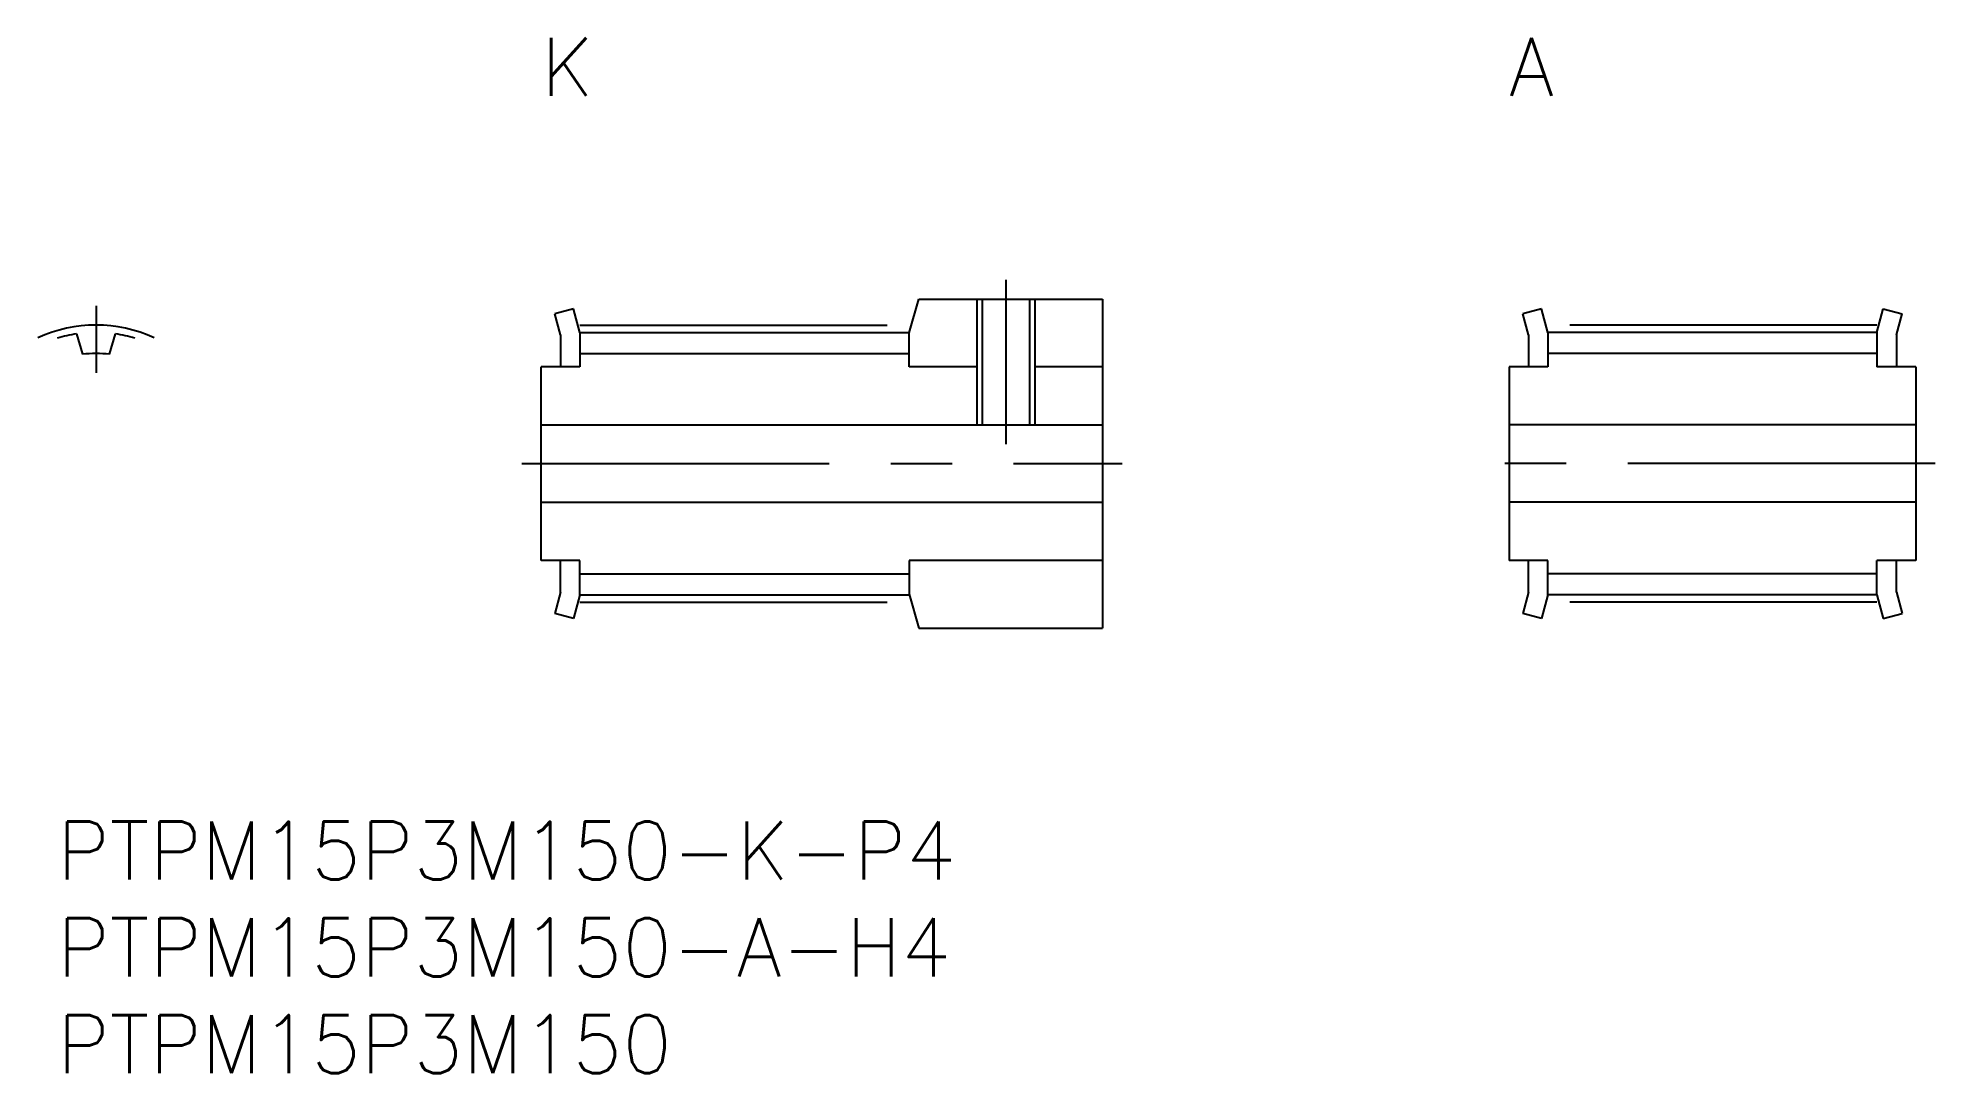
# Model space of a CAD drawing. Extents: x -1 to 97, y -13 to 40.5.
import ezdxf

# ---------------------------------------------------------------- set-up
doc = ezdxf.new("R2010")
doc.units = 0
doc.header["$LTSCALE"] = 0.5
doc.linetypes.add('CENTER', pattern=[50.8, 31.75, -6.35, 6.35, -6.35])
for name, color, linetype in [('MSM_CENTER', 1, 'CENTER'), ('MSM_CONTINUOUS', 7, 'CONTINUOUS'), ('MSM_NARROW', 5, 'CONTINUOUS'), ('MSM_PART_NUMBER', 7, 'CONTINUOUS')]:
    doc.layers.add(name, color=color, linetype=linetype)
doc.styles.get("Standard").update_dxf_attribs({"font": 'txt.shx', "height": 3, "bigfont": 'bigfont.shx'})

# ---------------------------------------------------------------- blocks, each defined once
blk = doc.blocks.new('*U97')
at = {"layer": 'MSM_PART_NUMBER'}
blk.add_text('PTPM15P3M150-K-P4', height=3, dxfattribs=at).set_placement((0, -3))
blk = doc.blocks.new('*U98')
at = {"layer": 'MSM_PART_NUMBER'}
blk.add_text('PTPM15P3M150-A-H4', height=3, dxfattribs=at).set_placement((0, -8))
blk = doc.blocks.new('*U99')
at = {"layer": 'MSM_PART_NUMBER'}
blk.add_text('PTPM15P3M150', height=3, dxfattribs=at).set_placement((0, -13))
blk = doc.blocks.new('*U100')
at = {"layer": 'MSM_PART_NUMBER'}
blk.add_text('K', height=3, dxfattribs=at).set_placement((25, 37.5))
blk = doc.blocks.new('*U101')
at = {"layer": 'MSM_PART_NUMBER'}
blk.add_text('A', height=3, dxfattribs=at).set_placement((75, 37.5))

msp = doc.modelspace()

# ---------------------------------------------------------------- linework, layer by layer
at = {"layer": 'MSM_CENTER'}
for p, q in [((49, 28), (49, 19.5)), ((2, 26.66), (2, 23.19)), ((27, 25.66), (44, 25.66)), ((94, 25.66), (77, 25.66)), ((24, 18.5), (55, 18.5)), ((97, 18.5), (74, 18.5)), ((27, 11.34), (44, 11.34)), ((94, 11.34), (77, 11.34))]:
    msp.add_line(p, q, dxfattribs=at)
msp.add_arc((2, 18.5), 7.16, 65.22888, 114.77112, dxfattribs=at)
at = {"layer": 'MSM_CONTINUOUS'}
for p, q in [((26.673, 26.5), (25.707, 26.241)), ((27, 25.28), (26.673, 26.5)), ((44, 25.25), (44.5, 27)), ((44.5, 27), (54, 27)), ((47.77, 27), (47.77, 20.5)), ((50.229, 27), (50.229, 20.5)), ((54, 27), (54, 10)), ((76.673, 26.5), (75.707, 26.241)), ((77, 25.28), (76.673, 26.5)), ((94, 25.28), (94.327, 26.5)), ((94.327, 26.5), (95.293, 26.241)), ((26, 25.148), (25.707, 26.241)), ((76, 25.148), (75.707, 26.241)), ((95, 25.148), (95.293, 26.241)), ((1, 25.206), (1.303, 24.147)), ((2.697, 24.147), (3, 25.206)), ((26, 25.148), (26, 23.5)), ((27, 25.28), (44, 25.28)), ((27, 25.28), (27, 23.5)), ((44, 23.5), (44, 25.28)), ((76, 25.148), (76, 23.5)), ((94, 25.28), (77, 25.28)), ((77, 25.28), (77, 23.5)), ((94, 25.28), (94, 23.5)), ((95, 25.148), (95, 23.5)), ((27, 24.19), (44, 24.19)), ((94, 24.19), (77, 24.19)), ((25, 13.5), (25, 23.5)), ((27, 23.5), (25, 23.5)), ((47.5, 23.5), (44, 23.5)), ((54, 23.5), (50.5, 23.5)), ((77, 23.5), (75, 23.5)), ((75, 23.5), (75, 13.5)), ((96, 23.5), (94, 23.5)), ((96, 23.5), (96, 13.5)), ((25, 20.5), (54, 20.5)), ((96, 20.5), (75, 20.5)), ((25, 16.5), (54, 16.5)), ((96, 16.5), (75, 16.5)), ((27, 13.5), (25, 13.5)), ((26, 11.852), (26, 13.5)), ((27, 11.72), (27, 13.5)), ((27, 12.81), (44, 12.81)), ((44, 13.5), (44, 11.72)), ((54, 13.5), (44, 13.5)), ((77, 13.5), (75, 13.5)), ((76, 11.852), (76, 13.5)), ((77, 11.72), (77, 13.5)), ((94, 12.81), (77, 12.81)), ((96, 13.5), (94, 13.5)), ((94, 11.72), (94, 13.5)), ((95, 11.852), (95, 13.5)), ((26, 11.852), (25.707, 10.759)), ((76, 11.852), (75.707, 10.759)), ((95, 11.852), (95.293, 10.759)), ((27, 11.72), (26.673, 10.5)), ((27, 11.72), (44, 11.72)), ((44, 11.75), (44.5, 10)), ((77, 11.72), (76.673, 10.5)), ((94, 11.72), (77, 11.72)), ((94, 11.72), (94.327, 10.5)), ((26.673, 10.5), (25.707, 10.759)), ((44.5, 10), (54, 10)), ((76.673, 10.5), (75.707, 10.759)), ((94.327, 10.5), (95.293, 10.759))]:
    msp.add_line(p, q, dxfattribs=at)
for radius, start, end in [(6.78, 98.48165, 107.15665), (6.78, 72.84335, 81.51835), (5.69, 82.96566, 97.03434)]:
    msp.add_arc((2, 18.5), radius, start, end, dxfattribs=at)
at = {"layer": 'MSM_NARROW'}
for p, q in [((47.5, 27), (47.5, 20.5)), ((50.5, 27), (50.5, 20.5))]:
    msp.add_line(p, q, dxfattribs=at)

# ---------------------------------------------------------------- block references
at = {"layer": 'MSM_CONTINUOUS'}
for name in ['*U100', '*U101', '*U97', '*U98', '*U99']:
    msp.add_blockref(name, (0, 0), dxfattribs=at)

doc.saveas('drawing.dxf')
